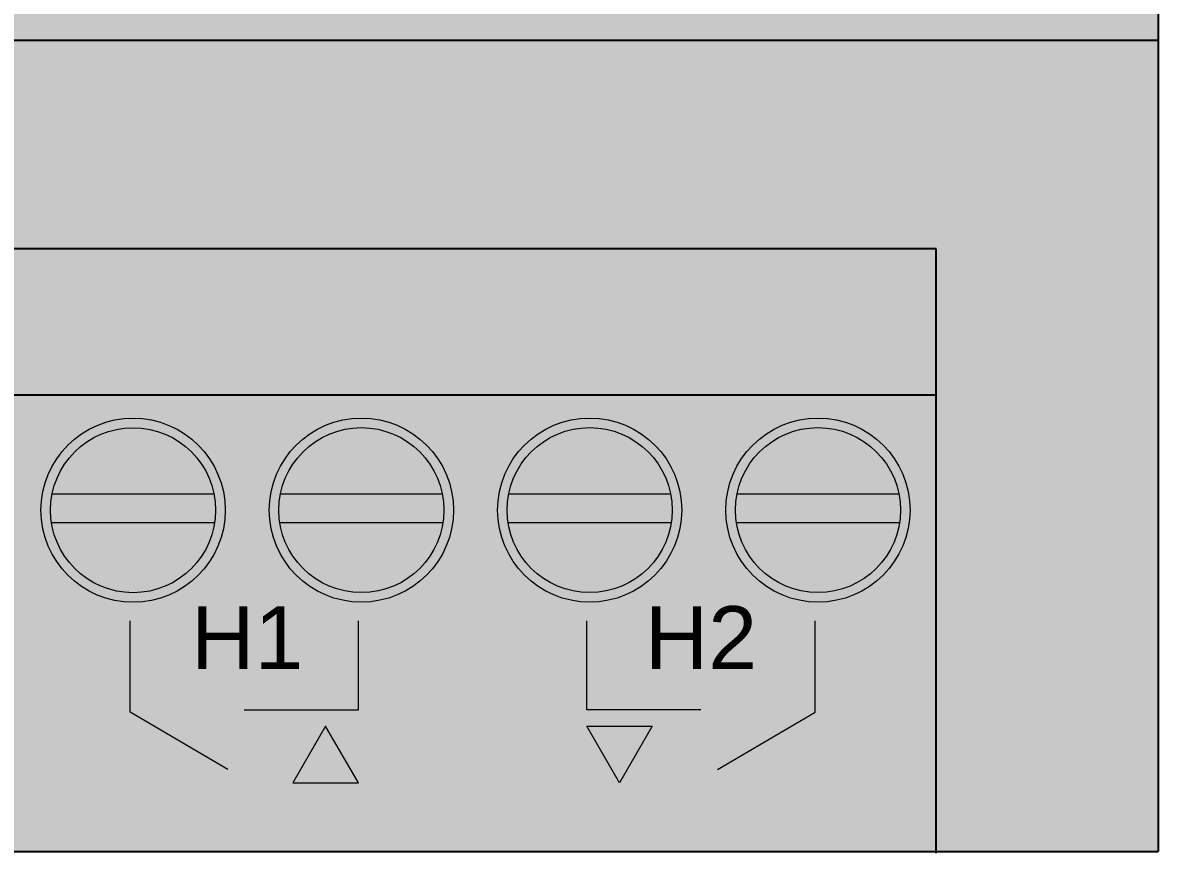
# Model space of a CAD drawing. Header units: millimetres. Extents: x 27500 to 33280, y -10980 to 420.
# Drawn here: x 28063.41 to 28095, y 144.95 to 168.07 of the extents above; entities that cross this region are included whole.
import ezdxf
from ezdxf.enums import TextEntityAlignment as Align

# ---------------------------------------------------------------- set-up
doc = ezdxf.new("R2010")
doc.units = ezdxf.units.MM
doc.layers.add('SX_ZEN_BODY', color=7, linetype='Continuous', true_color=0xefefeb)
doc.layers.add('SX_ZEN_TERMINALS', color=7, linetype='Continuous', true_color=0xc5c7cd)
doc.styles.get("Standard").update_dxf_attribs({"font": 'arial.ttf'})
doc.styles.add('SX_ZIOMB16V3_Arial', font='arial.ttf')

# ---------------------------------------------------------------- blocks, each defined once
blk = doc.blocks.new('SX_DYN_ZENNIO_G005')
at = {"true_color": 0x2f3236}
for points in [[(117.751, -43.088), (116.839, -41.509), (115.928, -43.088)], [(125.924, -41.509), (125.013, -43.088), (124.101, -41.509)]]:
    blk.add_hatch(color=250, dxfattribs=at).paths.add_polyline_path(points)
at = {"layer": 'SX_ZEN_BODY', "true_color": 0xefefeb}
blk.add_hatch(color=7, dxfattribs=at).paths.add_polyline_path([(0, -22.43), (0, 22.57), (0, 45), (8.425, 45), (59.77, 45), (82.475, 45), (133.82, 45), (140, 45), (140, 22.57), (140, -22.43), (140, -45), (133.82, -45), (82.475, -45), (59.77, -45), (8.425, -45), (0, -45)])
at = {"layer": 'SX_ZEN_TERMINALS', "true_color": 0xc5c7cd}
h = blk.add_hatch(color=9, dxfattribs=at)
h.paths.add_polyline_path([(140, -22.43), (140, -45), (133.82, -45), (133.82, -32.295), (133.82, -28.22), (82.475, -28.22), (82.475, -32.295), (82.475, -33.095), (76.34, -33.095), (76.34, -31.08), (63.66, -31.08), (63.66, -33.095), (59.77, -33.095), (59.77, -32.245), (59.77, -28.17), (8.425, -28.17), (8.425, -32.245), (8.425, -45), (0, -45), (0, -22.43)])
h.paths.add_polyline_path([(76.755, -27.96), (76.755, -27.255), (75.76, -27.255), (75.76, -27.96)], flags=0)
h.paths.add_polyline_path([(75.005, -27.255), (74.005, -27.255), (74.005, -27.96), (75.005, -27.96)], flags=0)
h.paths.add_polyline_path([(74.005, -26.76), (78.505, -26.76), (78.505, -26.065), (74.005, -26.065)], flags=0)
h.paths.add_polyline_path([(64.54, -27.975), (64.555, -27.955), (64.57, -27.93), (64.585, -27.91), (64.605, -27.885), (64.62, -27.865), (64.635, -27.845), (64.655, -27.825), (64.66, -27.815), (64.67, -27.805), (64.675, -27.795), (64.68, -27.79), (64.685, -27.785), (64.695, -27.775), (64.7, -27.77), (64.705, -27.76), (64.72, -27.745), (64.74, -27.73), (64.755, -27.715), (64.77, -27.695), (64.785, -27.68), (64.805, -27.665), (64.82, -27.65), (64.835, -27.635), (64.855, -27.615), (64.87, -27.6), (64.89, -27.585), (64.905, -27.565), (64.94, -27.53), (64.98, -27.495), (65.02, -27.46), (65.06, -27.42), (65.075, -27.405), (65.085, -27.395), (65.1, -27.385), (65.11, -27.375), (65.125, -27.365), (65.14, -27.35), (65.155, -27.335), (65.165, -27.325), (65.19, -27.305), (65.215, -27.28), (65.235, -27.26), (65.255, -27.24), (65.295, -27.205), (65.335, -27.165), (65.37, -27.135), (65.405, -27.1), (65.435, -27.065), (65.47, -27.035), (65.5, -27), (65.53, -26.97), (65.545, -26.95), (65.565, -26.935), (65.58, -26.915), (65.59, -26.9), (65.605, -26.885), (65.62, -26.865), (65.635, -26.845), (65.65, -26.83), (65.7, -26.755), (65.755, -26.68), (65.8, -26.6), (65.85, -26.52), (65.87, -26.48), (65.89, -26.44), (65.91, -26.395), (65.925, -26.355), (65.94, -26.315), (65.955, -26.27), (65.97, -26.225), (65.985, -26.18), (65.995, -26.13), (66, -26.085), (66.01, -26.035), (66.015, -25.985), (66.015, -25.96), (66.02, -25.935), (66.02, -25.91), (66.02, -25.885), (66.02, -25.855), (66.02, -25.83), (66.02, -25.805), (66.02, -25.78), (66.01, -25.675), (65.99, -25.575), (65.96, -25.48), (65.925, -25.39), (65.9, -25.345), (65.875, -25.305), (65.85, -25.26), (65.815, -25.22), (65.785, -25.18), (65.75, -25.14), (65.715, -25.1), (65.675, -25.065), (65.595, -25), (65.505, -24.94), (65.41, -24.89), (65.315, -24.845), (65.21, -24.815), (65.1, -24.79), (64.985, -24.77), (64.87, -24.76), (64.84, -24.76), (64.81, -24.76), (64.78, -24.76), (64.75, -24.76), (64.72, -24.76), (64.69, -24.765), (64.665, -24.765), (64.635, -24.77), (64.58, -24.775), (64.525, -24.78), (64.47, -24.785), (64.42, -24.795), (64.32, -24.82), (64.23, -24.85), (64.14, -24.89), (64.055, -24.93), (64.01, -24.955), (63.975, -24.98), (63.935, -25.005), (63.9, -25.035), (63.86, -25.06), (63.825, -25.09), (63.795, -25.125), (63.765, -25.155), (63.705, -25.23), (63.655, -25.31), (63.61, -25.395), (63.575, -25.485), (63.54, -25.585), (63.51, -25.69), (63.49, -25.8), (63.475, -25.92), (64.225, -25.995), (64.23, -25.89), (64.25, -25.79), (64.275, -25.705), (64.31, -25.635), (64.325, -25.6), (64.345, -25.57), (64.37, -25.54), (64.39, -25.515), (64.42, -25.495), (64.445, -25.475), (64.475, -25.455), (64.505, -25.44), (64.54, -25.425), (64.575, -25.41), (64.61, -25.4), (64.645, -25.395), (64.665, -25.39), (64.685, -25.39), (64.705, -25.385), (64.725, -25.385), (64.75, -25.385), (64.775, -25.385), (64.795, -25.385), (64.82, -25.39), (64.86, -25.395), (64.905, -25.4), (64.945, -25.415), (64.98, -25.43), (65.02, -25.445), (65.055, -25.46), (65.085, -25.485), (65.11, -25.505), (65.125, -25.515), (65.14, -25.53), (65.15, -25.54), (65.16, -25.555), (65.17, -25.57), (65.18, -25.585), (65.195, -25.6), (65.205, -25.615), (65.22, -25.65), (65.235, -25.685), (65.245, -25.725), (65.255, -25.765), (65.26, -25.79), (65.26, -25.81), (65.265, -25.83), (65.265, -25.85), (65.265, -25.875), (65.265, -25.9), (65.265, -25.92), (65.265, -25.945), (65.265, -25.99), (65.255, -26.035), (65.245, -26.075), (65.235, -26.12), (65.22, -26.16), (65.205, -26.2), (65.19, -26.235), (65.17, -26.27), (65.16, -26.285), (65.15, -26.305), (65.145, -26.32), (65.135, -26.335), (65.125, -26.35), (65.115, -26.36), (65.11, -26.375), (65.1, -26.39), (65.075, -26.415), (65.055, -26.445), (65.03, -26.47), (65, -26.5), (64.975, -26.53), (64.95, -26.56), (64.925, -26.585), (64.895, -26.615), (64.87, -26.64), (64.845, -26.665), (64.815, -26.695), (64.79, -26.72), (64.765, -26.745), (64.735, -26.775), (64.705, -26.8), (64.68, -26.83), (64.645, -26.86), (64.615, -26.89), (64.58, -26.925), (64.54, -26.96), (64.53, -26.97), (64.52, -26.975), (64.51, -26.99), (64.5, -27), (64.49, -27.005), (64.48, -27.015), (64.47, -27.025), (64.46, -27.035), (64.44, -27.055), (64.415, -27.075), (64.395, -27.095), (64.38, -27.11), (64.305, -27.185), (64.24, -27.25), (64.175, -27.315), (64.115, -27.37), (64.06, -27.43), (64.01, -27.49), (63.955, -27.545), (63.91, -27.6), (63.86, -27.655), (63.82, -27.71), (63.775, -27.765), (63.73, -27.82), (63.715, -27.85), (63.695, -27.875), (63.675, -27.905), (63.66, -27.935), (63.65, -27.95), (63.64, -27.965), (63.63, -27.98), (63.625, -27.995), (63.615, -28.01), (63.605, -28.025), (63.595, -28.04), (63.59, -28.055), (63.555, -28.13), (63.52, -28.205), (63.49, -28.28), (63.465, -28.365), (63.44, -28.445), (63.42, -28.53), (63.405, -28.61), (63.395, -28.69), (66.02, -28.69), (66.02, -27.995), (64.53, -27.995)], flags=0)
h.paths.add_polyline_path([(68.485, -27.215), (68.465, -27.375), (68.445, -27.52), (68.415, -27.645), (68.4, -27.7), (68.38, -27.75), (68.365, -27.8), (68.345, -27.84), (68.335, -27.86), (68.32, -27.88), (68.31, -27.9), (68.3, -27.915), (68.3, -27.92), (68.295, -27.92), (68.295, -27.925), (68.29, -27.93), (68.29, -27.935), (68.285, -27.935), (68.28, -27.945), (68.275, -27.95), (68.265, -27.955), (68.26, -27.965), (68.25, -27.98), (68.24, -27.99), (68.225, -28.005), (68.215, -28.015), (68.165, -28.055), (68.11, -28.09), (68.055, -28.11), (67.995, -28.125), (67.98, -28.13), (67.96, -28.135), (67.945, -28.135), (67.93, -28.14), (67.925, -28.14), (67.915, -28.14), (67.91, -28.14), (67.9, -28.14), (67.89, -28.14), (67.88, -28.14), (67.87, -28.14), (67.865, -28.14), (67.83, -28.135), (67.795, -28.13), (67.765, -28.12), (67.735, -28.115), (67.705, -28.1), (67.675, -28.085), (67.65, -28.065), (67.625, -28.05), (67.605, -28.03), (67.585, -28.01), (67.57, -27.985), (67.555, -27.96), (67.525, -27.91), (67.5, -27.845), (67.485, -27.78), (67.47, -27.705), (66.745, -27.785), (66.79, -27.99), (66.86, -28.175), (66.945, -28.33), (67.05, -28.465), (67.18, -28.575), (67.325, -28.66), (67.49, -28.72), (67.67, -28.75), (67.72, -28.755), (67.765, -28.76), (67.815, -28.76), (67.865, -28.76), (67.915, -28.76), (67.965, -28.76), (68.015, -28.755), (68.065, -28.75), (68.16, -28.73), (68.25, -28.705), (68.335, -28.68), (68.42, -28.64), (68.505, -28.6), (68.58, -28.555), (68.655, -28.5), (68.73, -28.44), (68.765, -28.41), (68.8, -28.375), (68.835, -28.34), (68.865, -28.305), (68.87, -28.3), (68.87, -28.295), (68.875, -28.29), (68.88, -28.285), (68.88, -28.28), (68.885, -28.275), (68.89, -28.275), (68.895, -28.27), (68.9, -28.26), (68.905, -28.25), (68.91, -28.245), (68.915, -28.235), (68.925, -28.22), (68.94, -28.205), (68.95, -28.185), (68.96, -28.17), (69.045, -28.025), (69.115, -27.855), (69.17, -27.67), (69.215, -27.465), (69.235, -27.355), (69.25, -27.24), (69.26, -27.125), (69.27, -27), (69.27, -26.935), (69.27, -26.87), (69.275, -26.8), (69.275, -26.735), (69.275, -26.67), (69.27, -26.6), (69.27, -26.535), (69.27, -26.475), (69.25, -26.23), (69.215, -26.01), (69.17, -25.805), (69.11, -25.62), (69.08, -25.54), (69.04, -25.46), (69, -25.385), (68.955, -25.315), (68.91, -25.25), (68.865, -25.19), (68.81, -25.135), (68.76, -25.085), (68.65, -24.99), (68.53, -24.915), (68.405, -24.855), (68.275, -24.805), (68.205, -24.79), (68.135, -24.775), (68.06, -24.765), (67.985, -24.76), (67.975, -24.76), (67.965, -24.76), (67.955, -24.76), (67.95, -24.76), (67.94, -24.76), (67.93, -24.76), (67.92, -24.76), (67.905, -24.76), (67.88, -24.76), (67.855, -24.765), (67.83, -24.765), (67.805, -24.765), (67.76, -24.77), (67.71, -24.775), (67.665, -24.785), (67.615, -24.795), (67.53, -24.815), (67.44, -24.845), (67.36, -24.88), (67.28, -24.925), (67.24, -24.945), (67.205, -24.97), (67.165, -25), (67.13, -25.025), (67.095, -25.055), (67.06, -25.085), (67.03, -25.115), (66.995, -25.15), (66.885, -25.29), (66.8, -25.445), (66.735, -25.61), (66.69, -25.79), (66.685, -25.84), (66.68, -25.89), (66.675, -25.94), (66.67, -25.99), (66.67, -26.04), (66.67, -26.09), (66.67, -26.145), (66.67, -26.195), (66.68, -26.295), (66.695, -26.39), (66.715, -26.485), (66.74, -26.57), (66.775, -26.655), (66.81, -26.735), (66.855, -26.81), (66.905, -26.885), (66.915, -26.905), (66.93, -26.92), (66.945, -26.94), (66.96, -26.955), (66.97, -26.965), (66.975, -26.975), (66.98, -26.985), (66.99, -26.99), (66.995, -26.995), (66.995, -27), (67, -27.005), (67.005, -27.01), (67.01, -27.01), (67.015, -27.015), (67.015, -27.02), (67.02, -27.025), (67.055, -27.06), (67.095, -27.095), (67.13, -27.125), (67.17, -27.155), (67.245, -27.205), (67.325, -27.25), (67.405, -27.285), (67.49, -27.315), (67.535, -27.33), (67.58, -27.335), (67.625, -27.345), (67.67, -27.35), (67.695, -27.355), (67.715, -27.355), (67.74, -27.355), (67.76, -27.36), (67.785, -27.36), (67.81, -27.36), (67.835, -27.36), (67.86, -27.36), (68.045, -27.33), (68.21, -27.265), (68.36, -27.165), (68.5, -27.035)], flags=0)
h.paths.add_polyline_path([(73.37, -24.785), (72.535, -24.785), (71.57, -27.68), (70.58, -24.785), (69.725, -24.785), (71.125, -28.69), (71.97, -28.69)], flags=0)
h.paths.add_polyline_path([(78.505, -27.96), (78.505, -27.255), (77.505, -27.255), (77.505, -27.96)], flags=0)
for points in [[(82.475, -28.22), (133.82, -28.22), (133.82, -32.295), (82.475, -32.295)], [(109.234, -35.05), (109.235, -35.035), (109.37, -34.605), (109.58, -34.215), (109.86, -33.875), (110.2, -33.595), (110.59, -33.385), (111.02, -33.25), (111.485, -33.205), (111.945, -33.25), (112.375, -33.385), (112.765, -33.595), (113.105, -33.875), (113.385, -34.215), (113.6, -34.605), (113.73, -35.035), (113.732, -35.05)], [(115.584, -35.05), (115.585, -35.035), (115.72, -34.605), (115.93, -34.215), (116.21, -33.875), (116.55, -33.595), (116.94, -33.385), (117.37, -33.25), (117.835, -33.205), (118.295, -33.25), (118.725, -33.385), (119.115, -33.595), (119.455, -33.875), (119.735, -34.215), (119.95, -34.605), (120.08, -35.035), (120.082, -35.05)], [(121.934, -35.05), (121.935, -35.035), (122.07, -34.605), (122.28, -34.215), (122.56, -33.875), (122.9, -33.595), (123.29, -33.38), (123.72, -33.25), (124.185, -33.2), (124.645, -33.25), (125.075, -33.38), (125.465, -33.595), (125.805, -33.875), (126.085, -34.215), (126.3, -34.605), (126.43, -35.035), (126.432, -35.05)], [(128.284, -35.05), (128.285, -35.035), (128.42, -34.605), (128.63, -34.215), (128.91, -33.875), (129.25, -33.595), (129.64, -33.38), (130.07, -33.25), (130.535, -33.2), (130.995, -33.25), (131.425, -33.38), (131.815, -33.595), (132.155, -33.875), (132.435, -34.215), (132.65, -34.605), (132.78, -35.035), (132.782, -35.05)], [(113.732, -35.05), (113.78, -35.5), (113.742, -35.85), (109.224, -35.85), (109.19, -35.5), (109.234, -35.05)], [(120.082, -35.05), (120.13, -35.5), (120.092, -35.85), (115.574, -35.85), (115.54, -35.5), (115.584, -35.05)], [(126.432, -35.05), (126.48, -35.495), (126.442, -35.85), (121.924, -35.85), (121.89, -35.495), (121.934, -35.05)], [(132.782, -35.05), (132.83, -35.495), (132.792, -35.85), (128.274, -35.85), (128.24, -35.495), (128.284, -35.05)], [(113.742, -35.85), (113.73, -35.96), (113.6, -36.39), (113.385, -36.78), (113.105, -37.12), (112.765, -37.4), (112.375, -37.615), (111.945, -37.75), (111.485, -37.795), (111.02, -37.75), (110.59, -37.615), (110.2, -37.4), (109.86, -37.12), (109.58, -36.78), (109.37, -36.39), (109.235, -35.96), (109.224, -35.85)], [(120.092, -35.85), (120.08, -35.96), (119.95, -36.39), (119.735, -36.78), (119.455, -37.12), (119.115, -37.4), (118.725, -37.615), (118.295, -37.745), (117.835, -37.795), (117.37, -37.745), (116.94, -37.615), (116.55, -37.4), (116.21, -37.12), (115.93, -36.78), (115.72, -36.39), (115.585, -35.96), (115.574, -35.85)], [(126.442, -35.85), (126.43, -35.96), (126.3, -36.39), (126.085, -36.78), (125.805, -37.12), (125.465, -37.4), (125.075, -37.615), (124.645, -37.745), (124.185, -37.795), (123.72, -37.745), (123.29, -37.615), (122.9, -37.4), (122.56, -37.12), (122.28, -36.78), (122.07, -36.39), (121.935, -35.96), (121.924, -35.85)], [(132.792, -35.85), (132.78, -35.96), (132.65, -36.39), (132.435, -36.78), (132.155, -37.12), (131.815, -37.4), (131.425, -37.61), (130.995, -37.745), (130.535, -37.79), (130.07, -37.745), (129.64, -37.61), (129.25, -37.4), (128.91, -37.12), (128.63, -36.78), (128.42, -36.39), (128.285, -35.96), (128.274, -35.85)]]:
    blk.add_hatch(color=9, dxfattribs=at).paths.add_polyline_path(points)
h = blk.add_hatch(color=9, dxfattribs=at)
h.paths.add_polyline_path([(82.475, -45), (82.475, -33.095), (82.475, -32.295), (133.82, -32.295), (133.82, -45)])
h.paths.add_polyline_path([(88.605, -34.985), (88.455, -34.5), (88.22, -34.065), (87.905, -33.685), (87.53, -33.375), (87.095, -33.14), (86.61, -32.99), (86.095, -32.935), (85.58, -32.99), (85.1, -33.14), (84.665, -33.375), (84.285, -33.685), (83.97, -34.065), (83.735, -34.5), (83.585, -34.985), (83.535, -35.5), (83.585, -36.015), (83.735, -36.495), (83.97, -36.93), (84.285, -37.31), (84.665, -37.625), (85.1, -37.86), (85.58, -38.01), (86.095, -38.06), (86.61, -38.01), (87.095, -37.86), (87.53, -37.625), (87.905, -37.31), (88.22, -36.93), (88.455, -36.495), (88.605, -36.015), (88.66, -35.5)], flags=0)
h.paths.add_polyline_path([(94.955, -34.985), (94.805, -34.5), (94.57, -34.065), (94.255, -33.69), (93.88, -33.375), (93.445, -33.14), (92.96, -32.99), (92.445, -32.94), (91.93, -32.99), (91.45, -33.14), (91.015, -33.375), (90.635, -33.69), (90.32, -34.065), (90.085, -34.5), (89.935, -34.985), (89.885, -35.5), (89.935, -36.015), (90.085, -36.495), (90.32, -36.93), (90.635, -37.31), (91.015, -37.625), (91.45, -37.86), (91.93, -38.01), (92.445, -38.06), (92.96, -38.01), (93.445, -37.86), (93.88, -37.625), (94.255, -37.31), (94.57, -36.93), (94.805, -36.495), (94.955, -36.015), (95.01, -35.5)], flags=0)
h.paths.add_polyline_path([(101.305, -34.985), (101.155, -34.5), (100.92, -34.065), (100.605, -33.69), (100.23, -33.375), (99.795, -33.14), (99.31, -32.99), (98.795, -32.94), (98.28, -32.99), (97.8, -33.14), (97.365, -33.375), (96.985, -33.69), (96.67, -34.065), (96.435, -34.5), (96.285, -34.985), (96.235, -35.5), (96.285, -36.015), (96.435, -36.495), (96.67, -36.93), (96.985, -37.31), (97.365, -37.625), (97.8, -37.86), (98.28, -38.01), (98.795, -38.06), (99.31, -38.01), (99.795, -37.86), (100.23, -37.625), (100.605, -37.31), (100.92, -36.93), (101.155, -36.495), (101.305, -36.015), (101.36, -35.5)], flags=0)
h.paths.add_polyline_path([(107.655, -34.985), (107.505, -34.505), (107.27, -34.07), (106.955, -33.69), (106.58, -33.375), (106.145, -33.14), (105.66, -32.99), (105.145, -32.94), (104.63, -32.99), (104.15, -33.14), (103.715, -33.375), (103.335, -33.69), (103.02, -34.07), (102.785, -34.505), (102.635, -34.985), (102.585, -35.5), (102.635, -36.015), (102.785, -36.5), (103.02, -36.935), (103.335, -37.31), (103.715, -37.625), (104.15, -37.86), (104.63, -38.01), (105.145, -38.06), (105.66, -38.01), (106.145, -37.86), (106.58, -37.625), (106.955, -37.31), (107.27, -36.935), (107.505, -36.5), (107.655, -36.015), (107.71, -35.5)], flags=0)
h.paths.add_polyline_path([(133.045, -34.98), (132.895, -34.5), (132.66, -34.065), (132.345, -33.685), (131.965, -33.37), (131.53, -33.135), (131.05, -32.985), (130.535, -32.935), (130.015, -32.985), (129.535, -33.135), (129.1, -33.37), (128.72, -33.685), (128.41, -34.065), (128.175, -34.5), (128.025, -34.98), (127.97, -35.495), (128.025, -36.015), (128.175, -36.495), (128.41, -36.93), (128.72, -37.31), (129.1, -37.62), (129.535, -37.855), (130.015, -38.005), (130.535, -38.06), (131.05, -38.005), (131.53, -37.855), (131.965, -37.62), (132.345, -37.31), (132.66, -36.93), (132.895, -36.495), (133.045, -36.015), (133.095, -35.495)], flags=0)
h.paths.add_polyline_path([(126.695, -34.98), (126.545, -34.5), (126.31, -34.065), (125.995, -33.685), (125.615, -33.375), (125.18, -33.135), (124.7, -32.985), (124.185, -32.935), (123.665, -32.985), (123.185, -33.135), (122.75, -33.375), (122.37, -33.685), (122.06, -34.065), (121.825, -34.5), (121.675, -34.98), (121.62, -35.495), (121.675, -36.015), (121.825, -36.495), (122.06, -36.93), (122.37, -37.31), (122.75, -37.62), (123.185, -37.86), (123.665, -38.005), (124.185, -38.06), (124.7, -38.005), (125.18, -37.86), (125.615, -37.62), (125.995, -37.31), (126.31, -36.93), (126.545, -36.495), (126.695, -36.015), (126.745, -35.495)], flags=0)
h.paths.add_polyline_path([(120.345, -34.98), (120.195, -34.5), (119.96, -34.065), (119.645, -33.685), (119.265, -33.375), (118.83, -33.135), (118.35, -32.99), (117.835, -32.935), (117.315, -32.99), (116.835, -33.135), (116.4, -33.375), (116.02, -33.685), (115.71, -34.065), (115.475, -34.5), (115.325, -34.98), (115.27, -35.5), (115.325, -36.015), (115.475, -36.495), (115.71, -36.93), (116.02, -37.31), (116.4, -37.625), (116.835, -37.86), (117.315, -38.01), (117.835, -38.06), (118.35, -38.01), (118.83, -37.86), (119.265, -37.625), (119.645, -37.31), (119.96, -36.93), (120.195, -36.495), (120.345, -36.015), (120.395, -35.5)], flags=0)
h.paths.add_polyline_path([(113.995, -34.985), (113.845, -34.5), (113.61, -34.065), (113.295, -33.685), (112.915, -33.375), (112.48, -33.14), (112, -32.99), (111.485, -32.935), (110.965, -32.99), (110.485, -33.14), (110.05, -33.375), (109.67, -33.685), (109.36, -34.065), (109.125, -34.5), (108.975, -34.985), (108.92, -35.5), (108.975, -36.015), (109.125, -36.495), (109.36, -36.93), (109.67, -37.31), (110.05, -37.625), (110.485, -37.86), (110.965, -38.01), (111.485, -38.06), (112, -38.01), (112.48, -37.86), (112.915, -37.625), (113.295, -37.31), (113.61, -36.93), (113.845, -36.495), (113.995, -36.015), (114.045, -35.5)], flags=0)
h.paths.add_polyline_path([(91.45, -41.51), (90.54, -43.09), (92.365, -43.09)], flags=0)
h.paths.add_polyline_path([(98.715, -41.51), (99.625, -43.09), (100.535, -41.51)], flags=0)
h.paths.add_polyline_path([(116.84, -41.51), (115.93, -43.09), (117.75, -43.09)], flags=0)
h.paths.add_polyline_path([(124.1, -41.51), (125.015, -43.09), (125.925, -41.51)], flags=0)
h = blk.add_hatch(color=9, dxfattribs=at)
h.paths.add_polyline_path([(113.995, -36.015), (113.845, -36.495), (113.61, -36.93), (113.295, -37.31), (112.915, -37.625), (112.48, -37.86), (112, -38.01), (111.485, -38.06), (110.965, -38.01), (110.485, -37.86), (110.05, -37.625), (109.67, -37.31), (109.36, -36.93), (109.125, -36.495), (108.975, -36.015), (108.92, -35.5), (108.975, -34.985), (109.125, -34.5), (109.36, -34.065), (109.67, -33.685), (110.05, -33.375), (110.485, -33.14), (110.965, -32.99), (111.485, -32.935), (112, -32.99), (112.48, -33.14), (112.915, -33.375), (113.295, -33.685), (113.61, -34.065), (113.845, -34.5), (113.995, -34.985), (114.045, -35.5)])
h.paths.add_polyline_path([(113.78, -35.5), (113.732, -35.05), (113.73, -35.035), (113.6, -34.605), (113.385, -34.215), (113.105, -33.875), (112.765, -33.595), (112.375, -33.385), (111.945, -33.25), (111.485, -33.205), (111.02, -33.25), (110.59, -33.385), (110.2, -33.595), (109.86, -33.875), (109.58, -34.215), (109.37, -34.605), (109.235, -35.035), (109.234, -35.05), (109.19, -35.5), (109.224, -35.85), (109.235, -35.96), (109.37, -36.39), (109.58, -36.78), (109.86, -37.12), (110.2, -37.4), (110.59, -37.615), (111.02, -37.75), (111.485, -37.795), (111.945, -37.75), (112.375, -37.615), (112.765, -37.4), (113.105, -37.12), (113.385, -36.78), (113.6, -36.39), (113.73, -35.96), (113.742, -35.85)], flags=0)
h = blk.add_hatch(color=9, dxfattribs=at)
h.paths.add_polyline_path([(120.345, -36.015), (120.195, -36.495), (119.96, -36.93), (119.645, -37.31), (119.265, -37.625), (118.83, -37.86), (118.35, -38.01), (117.835, -38.06), (117.315, -38.01), (116.835, -37.86), (116.4, -37.625), (116.02, -37.31), (115.71, -36.93), (115.475, -36.495), (115.325, -36.015), (115.27, -35.5), (115.325, -34.98), (115.475, -34.5), (115.71, -34.065), (116.02, -33.685), (116.4, -33.375), (116.835, -33.135), (117.315, -32.99), (117.835, -32.935), (118.35, -32.99), (118.83, -33.135), (119.265, -33.375), (119.645, -33.685), (119.96, -34.065), (120.195, -34.5), (120.345, -34.98), (120.395, -35.5)])
h.paths.add_polyline_path([(120.13, -35.5), (120.082, -35.05), (120.08, -35.035), (119.95, -34.605), (119.735, -34.215), (119.455, -33.875), (119.115, -33.595), (118.725, -33.385), (118.295, -33.25), (117.835, -33.205), (117.37, -33.25), (116.94, -33.385), (116.55, -33.595), (116.21, -33.875), (115.93, -34.215), (115.72, -34.605), (115.585, -35.035), (115.584, -35.05), (115.54, -35.5), (115.574, -35.85), (115.585, -35.96), (115.72, -36.39), (115.93, -36.78), (116.21, -37.12), (116.55, -37.4), (116.94, -37.615), (117.37, -37.745), (117.835, -37.795), (118.295, -37.745), (118.725, -37.615), (119.115, -37.4), (119.455, -37.12), (119.735, -36.78), (119.95, -36.39), (120.08, -35.96), (120.092, -35.85)], flags=0)
h = blk.add_hatch(color=9, dxfattribs=at)
h.paths.add_polyline_path([(126.695, -36.015), (126.545, -36.495), (126.31, -36.93), (125.995, -37.31), (125.615, -37.62), (125.18, -37.86), (124.7, -38.005), (124.185, -38.06), (123.665, -38.005), (123.185, -37.86), (122.75, -37.62), (122.37, -37.31), (122.06, -36.93), (121.825, -36.495), (121.675, -36.015), (121.62, -35.495), (121.675, -34.98), (121.825, -34.5), (122.06, -34.065), (122.37, -33.685), (122.75, -33.375), (123.185, -33.135), (123.665, -32.985), (124.185, -32.935), (124.7, -32.985), (125.18, -33.135), (125.615, -33.375), (125.995, -33.685), (126.31, -34.065), (126.545, -34.5), (126.695, -34.98), (126.745, -35.495)])
h.paths.add_polyline_path([(126.48, -35.495), (126.432, -35.05), (126.43, -35.035), (126.3, -34.605), (126.085, -34.215), (125.805, -33.875), (125.465, -33.595), (125.075, -33.38), (124.645, -33.25), (124.185, -33.2), (123.72, -33.25), (123.29, -33.38), (122.9, -33.595), (122.56, -33.875), (122.28, -34.215), (122.07, -34.605), (121.935, -35.035), (121.934, -35.05), (121.89, -35.495), (121.924, -35.85), (121.935, -35.96), (122.07, -36.39), (122.28, -36.78), (122.56, -37.12), (122.9, -37.4), (123.29, -37.615), (123.72, -37.745), (124.185, -37.795), (124.645, -37.745), (125.075, -37.615), (125.465, -37.4), (125.805, -37.12), (126.085, -36.78), (126.3, -36.39), (126.43, -35.96), (126.442, -35.85)], flags=0)
h = blk.add_hatch(color=9, dxfattribs=at)
h.paths.add_polyline_path([(133.045, -36.015), (132.895, -36.495), (132.66, -36.93), (132.345, -37.31), (131.965, -37.62), (131.53, -37.855), (131.05, -38.005), (130.535, -38.06), (130.015, -38.005), (129.535, -37.855), (129.1, -37.62), (128.72, -37.31), (128.41, -36.93), (128.175, -36.495), (128.025, -36.015), (127.97, -35.495), (128.025, -34.98), (128.175, -34.5), (128.41, -34.065), (128.72, -33.685), (129.1, -33.37), (129.535, -33.135), (130.015, -32.985), (130.535, -32.935), (131.05, -32.985), (131.53, -33.135), (131.965, -33.37), (132.345, -33.685), (132.66, -34.065), (132.895, -34.5), (133.045, -34.98), (133.095, -35.495)])
h.paths.add_polyline_path([(132.83, -35.495), (132.782, -35.05), (132.78, -35.035), (132.65, -34.605), (132.435, -34.215), (132.155, -33.875), (131.815, -33.595), (131.425, -33.38), (130.995, -33.25), (130.535, -33.2), (130.07, -33.25), (129.64, -33.38), (129.25, -33.595), (128.91, -33.875), (128.63, -34.215), (128.42, -34.605), (128.285, -35.035), (128.284, -35.05), (128.24, -35.495), (128.274, -35.85), (128.285, -35.96), (128.42, -36.39), (128.63, -36.78), (128.91, -37.12), (129.25, -37.4), (129.64, -37.61), (130.07, -37.745), (130.535, -37.79), (130.995, -37.745), (131.425, -37.61), (131.815, -37.4), (132.155, -37.12), (132.435, -36.78), (132.65, -36.39), (132.78, -35.96), (132.792, -35.85)], flags=0)
at = {"color": 250, "true_color": 0x2f3236}
for p, q in [((140, -22.429), (0, -22.429)), ((133.818, -28.221), (82.476, -28.221)), ((133.818, -45.048), (133.818, -28.221)), ((82.476, -32.293), (133.818, -32.293)), ((0, -45), (140, -45))]:
    blk.add_line(p, q, dxfattribs=at)
blk.add_lwpolyline([(140, 45), (140, -45)], dxfattribs=at)
at = {"color": 250, "lineweight": 9, "true_color": 0x2f3236}
for points in [[(113.735, -35.052), (109.232, -35.052)], [(120.085, -35.052), (115.582, -35.052)], [(126.435, -35.051), (121.932, -35.051)], [(132.785, -35.05), (128.282, -35.05)], [(113.751, -35.852), (109.215, -35.852)], [(120.101, -35.852), (115.565, -35.852)], [(126.451, -35.851), (121.915, -35.851)], [(132.801, -35.85), (128.265, -35.85)]]:
    blk.add_lwpolyline(points, dxfattribs=at)
at = {"color": 250, "lineweight": 5, "true_color": 0x2f3236}
for points in [[(111.399, -41.12), (111.399, -38.581)], [(117.751, -41.056), (117.751, -38.581)], [(124.101, -41.059), (124.101, -38.583)], [(130.453, -41.122), (130.453, -38.583)], [(114.575, -41.056), (117.751, -41.056)], [(127.277, -41.059), (124.101, -41.059)], [(114.115, -42.718), (111.399, -41.12)], [(127.737, -42.72), (130.453, -41.122)], [(117.751, -43.088), (116.839, -41.509), (115.928, -43.088), (117.751, -43.088)], [(125.924, -41.509), (125.013, -43.088), (124.101, -41.509), (125.924, -41.509)]]:
    blk.add_lwpolyline(points, dxfattribs=at)
at = {"color": 250, "lineweight": 9, "true_color": 0x2f3236}
for centre, radius in [((111.483, -35.499), 2.562), ((117.833, -35.498), 2.562), ((124.183, -35.497), 2.562), ((130.533, -35.497), 2.562), ((111.483, -35.499), 2.296), ((117.833, -35.498), 2.296), ((124.183, -35.497), 2.296), ((130.533, -35.497), 2.296)]:
    blk.add_circle(centre, radius, dxfattribs=at)
at = {"color": 250, "true_color": 0x2f3236, "char_height": 1.75, "attachment_point": 5, "style": 'SX_ZIOMB16V3_Arial'}
for s, insert in [('H1', (114.658, -39.046)), ('H2', (127.278, -39.046))]:
    blk.add_mtext(s, dxfattribs=dict(at, insert=insert))
blk = doc.blocks.new('*U461')
blk.add_blockref('SX_DYN_ZENNIO_G005', (0, 0))
at = {"color": 5, "flags": 1}
for tag, p in [('UFH_ACTUATOR_4', (45.375, 47.198)), ('UFH_ACTUATOR_1', (26.299, 47.198)), ('UFH_ACTUATOR_2', (32.649, 47.198)), ('UFH_ACTUATOR_3', (39.025, 47.198)), ('UFH_ACTUATOR_5', (51.7, 47.198)), ('UFH_ACTUATOR_6', (58.05, 47.198)), ('UFH_ACTUATOR_7', (64.425, 47.198)), ('UFH_ACTUATOR_8', (70.775, 47.198)), ('DALI_OUTPUT', (70.675, 46.478)), ('OUTPUT_10', (158.513, 47.837)), ('OUTPUT_11', (164.858, 47.837)), ('OUTPUT_12', (183.901, 47.837)), ('OUTPUT_1', (14.691, 47.837)), ('OUTPUT_2', (33.734, 47.837)), ('OUTPUT_3', (40.079, 47.837)), ('OUTPUT_4', (59.122, 47.837)), ('OUTPUT_5', (79.31, 47.837)), ('OUTPUT_6', (98.353, 47.837)), ('OUTPUT_7', (104.698, 47.837)), ('OUTPUT_8', (123.74, 47.837)), ('OUTPUT_9', (139.47, 47.837))]:
    blk.add_attdef(tag, p, '', height=2.5, rotation=90, dxfattribs=at)
at = {"color": 3, "flags": 1}
for tag, p in [('REFERENCE', (40.498, 35.586)), ('PHYSICAL_ADD.', (40.85, 32.03)), ('PHYSICAL.ADD.', (62.279, 28.377))]:
    blk.add_attdef(tag, text='', height=2.5, dxfattribs=at).set_placement(p, align=Align.CENTER)
at = {"flags": 1}
for tag in ['WIDTH_MM', 'SOURCE_BLOCK', 'MODEL', 'HEIGHT_MM']:
    blk.add_attdef(tag, (0, 0), '', height=1, dxfattribs=at)
at = {"color": 5, "flags": 1}
for tag, p in [('OUTPUT_13', (13.614, -47.997)), ('OUTPUT_14', (32.657, -47.997)), ('OUTPUT_15', (39.002, -47.997)), ('OUTPUT_16', (58.045, -47.997)), ('OUTPUT_17', (79.31, -48.045)), ('OUTPUT_18', (98.353, -48.045)), ('OUTPUT_19', (104.698, -48.045)), ('OUTPUT_20', (123.74, -48.045)), ('OUTPUT_21', (139.47, -48.045)), ('OUTPUT_22', (158.513, -48.045)), ('OUTPUT_23', (164.858, -48.045)), ('OUTPUT_24', (183.901, -48.045))]:
    blk.add_attdef(tag, text='', height=2.5, rotation=90, dxfattribs=at).set_placement(p, align=Align.RIGHT)

msp = doc.modelspace()

# ---------------------------------------------------------------- block references
msp.add_blockref('*U461', (27955, 190))

doc.saveas('drawing.dxf')
